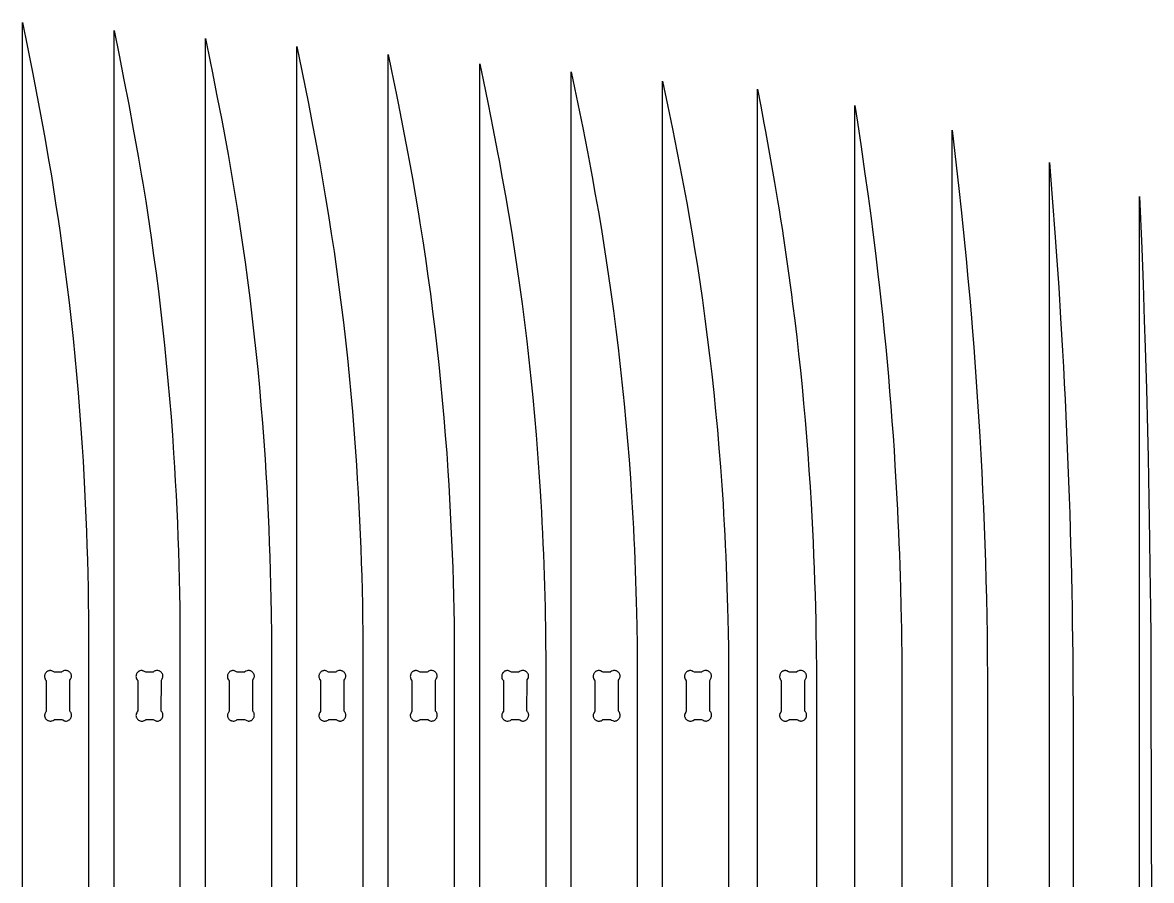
# Model space of a CAD drawing. Extents: x -3293 to 818, y -1259 to 2068.
# Drawn here: x -1090 to -515, y 1598 to 2034 of the extents above; entities that cross this region are included whole.
import ezdxf

# ---------------------------------------------------------------- set-up
doc = ezdxf.new("R2010")
doc.units = 0
doc.layers.add('SECTIONCUTEDGES', color=18, linetype='CONTINUOUS')

msp = doc.modelspace()

# ---------------------------------------------------------------- linework, layer by layer
at = {"layer": 'SECTIONCUTEDGES'}
for points in [[(-1089.55, 1162.01), (-1089.55, 2034.32), (-1086.99, 2021.76), (-1084.5, 2009.19), (-1082.08, 1996.61), (-1079.73, 1984.01), (-1078.06, 1974.81), (-1076.46, 1965.59), (-1074.92, 1956.36), (-1074.17, 1951.75), (-1072.72, 1942.5), (-1071.33, 1933.25), (-1070.66, 1928.62), (-1069.38, 1919.49), (-1068.16, 1910.34), (-1067, 1901.19), (-1065.89, 1892.03), (-1064.85, 1882.86), (-1063.87, 1873.69), (-1062.95, 1864.51), (-1062.09, 1855.32), (-1061.28, 1846.13), (-1060.54, 1836.94), (-1059.86, 1827.74), (-1059.24, 1818.53), (-1058.8, 1811.37), (-1058.38, 1804.21), (-1058, 1797.04), (-1057.66, 1789.88), (-1057.34, 1782.71), (-1057.06, 1775.54), (-1056.81, 1768.37), (-1056.59, 1761.2), (-1056.41, 1754.03), (-1056.25, 1746.86), (-1056.13, 1739.69), (-1056.04, 1732.52), (-1055.99, 1726.43), (-1055.99, 1468.16)], [(-1043.05, 1162.01), (-1043.05, 2030.25), (-1040.49, 2017.76), (-1038, 2005.24), (-1035.58, 1992.72), (-1033.23, 1980.18), (-1032.39, 1975.6), (-1030.76, 1966.43), (-1029.18, 1957.25), (-1028.42, 1952.66), (-1026.94, 1943.47), (-1026.22, 1938.87), (-1024.83, 1929.66), (-1024.16, 1925.05), (-1022.88, 1915.96), (-1021.66, 1906.86), (-1020.5, 1897.75), (-1019.39, 1888.63), (-1018.35, 1879.5), (-1017.37, 1870.37), (-1016.45, 1861.23), (-1015.59, 1852.09), (-1014.79, 1842.94), (-1014.04, 1833.79), (-1013.36, 1824.63), (-1012.74, 1815.47), (-1012.3, 1808.34), (-1011.88, 1801.21), (-1011.5, 1794.08), (-1011.16, 1786.95), (-1010.84, 1779.82), (-1010.56, 1772.68), (-1010.31, 1765.55), (-1010.09, 1758.41), (-1009.91, 1751.27), (-1009.75, 1744.13), (-1009.63, 1737), (-1009.53, 1728.76), (-1009.5, 1725.11), (-1009.49, 1466.73)], [(-996.55, 1162.01), (-996.55, 2026.19), (-993.99, 2013.75), (-993.15, 2009.6), (-990.69, 1997.14), (-988.29, 1984.67), (-986.73, 1976.35), (-985.06, 1967.23), (-983.46, 1958.1), (-981.92, 1948.96), (-980.44, 1939.81), (-979.02, 1930.65), (-977.66, 1921.48), (-976.38, 1912.43), (-975.16, 1903.37), (-974, 1894.3), (-972.9, 1885.23), (-971.85, 1876.14), (-970.87, 1867.05), (-969.95, 1857.96), (-969.09, 1848.86), (-968.29, 1839.75), (-967.54, 1830.64), (-966.86, 1821.53), (-966.24, 1812.41), (-965.8, 1805.31), (-965.38, 1798.22), (-965, 1791.12), (-964.66, 1784.02), (-964.34, 1776.92), (-964.06, 1769.82), (-963.81, 1762.72), (-963.59, 1755.62), (-963.41, 1748.51), (-963.25, 1741.41), (-963.13, 1734.3), (-963, 1722.47), (-962.99, 1465.31)], [(-950.05, 1162.01), (-950.05, 2022.12), (-947.49, 2009.74), (-945.82, 2001.48), (-944.19, 1993.21), (-942.58, 1984.93), (-940.23, 1972.51), (-938.56, 1963.44), (-936.96, 1954.35), (-935.42, 1945.25), (-933.94, 1936.15), (-932.52, 1927.03), (-931.16, 1917.9), (-929.88, 1908.9), (-928.66, 1899.88), (-927.5, 1890.85), (-926.4, 1881.82), (-925.35, 1872.78), (-924.37, 1863.74), (-923.45, 1854.69), (-922.59, 1845.63), (-921.79, 1836.56), (-921.04, 1827.49), (-920.36, 1818.42), (-919.74, 1809.34), (-919.3, 1802.28), (-918.88, 1795.22), (-918.5, 1788.16), (-918.16, 1781.1), (-917.84, 1774.03), (-917.56, 1766.96), (-917.31, 1759.89), (-917.09, 1752.82), (-916.91, 1745.75), (-916.75, 1738.68), (-916.63, 1731.61), (-916.54, 1724.54), (-916.49, 1718.54), (-916.49, 1463.88)], [(-903.55, 1162.01), (-903.55, 2018.05), (-901.84, 2009.84), (-899.32, 1997.51), (-898.5, 1993.39), (-896.08, 1981.04), (-893.73, 1968.68), (-892.89, 1964.16), (-891.26, 1955.13), (-889.68, 1946.08), (-888.17, 1937.02), (-887.44, 1932.49), (-886.02, 1923.41), (-884.66, 1914.33), (-883.38, 1905.37), (-882.16, 1896.39), (-881, 1887.41), (-879.9, 1878.42), (-878.85, 1869.42), (-877.87, 1860.42), (-876.95, 1851.41), (-876.09, 1842.39), (-875.29, 1833.37), (-874.54, 1824.35), (-873.86, 1815.32), (-873.24, 1806.28), (-872.8, 1799.25), (-872.38, 1792.23), (-872.01, 1785.2), (-871.66, 1778.17), (-871.34, 1771.13), (-871.06, 1764.1), (-870.81, 1757.07), (-870.59, 1750.03), (-870.41, 1742.99), (-870.25, 1735.95), (-870.13, 1728.92), (-870.03, 1720.8), (-869.99, 1715.35), (-869.99, 1462.45)], [(-857.05, 1162.01), (-857.05, 2013.34), (-855.34, 2005.17), (-852.82, 1992.91), (-850.38, 1980.63), (-848, 1968.34), (-847.23, 1964.24), (-845.56, 1955.26), (-843.96, 1946.26), (-842.42, 1937.26), (-840.94, 1928.25), (-839.52, 1919.22), (-838.16, 1910.19), (-836.8, 1900.73), (-835.51, 1891.26), (-834.29, 1881.78), (-833.13, 1872.29), (-832.05, 1862.8), (-831.02, 1853.29), (-830.07, 1843.78), (-829.18, 1834.27), (-828.36, 1824.74), (-827.61, 1815.21), (-826.93, 1805.68), (-826.31, 1796.14), (-825.99, 1790.78), (-825.69, 1785.42), (-825.41, 1780.06), (-825.15, 1774.7), (-824.91, 1769.34), (-824.68, 1763.97), (-824.48, 1758.61), (-824.29, 1753.24), (-824.12, 1747.88), (-823.97, 1742.51), (-823.84, 1737.14), (-823.58, 1722.57), (-823.52, 1716.51), (-823.5, 1713.71), (-823.49, 1460.8)], [(-810.55, 1162.01), (-810.55, 2009.28), (-807.99, 1997.08), (-805.5, 1984.87), (-804.69, 1980.79), (-802.29, 1968.56), (-800.73, 1960.4), (-799.89, 1955.94), (-798.26, 1946.99), (-796.68, 1938.04), (-795.17, 1929.07), (-794.44, 1924.59), (-793.02, 1915.61), (-791.66, 1906.62), (-790.3, 1897.2), (-789.01, 1887.78), (-787.79, 1878.34), (-786.64, 1868.9), (-785.55, 1859.45), (-784.52, 1849.99), (-783.57, 1840.53), (-782.68, 1831.05), (-781.86, 1821.58), (-781.11, 1812.09), (-780.43, 1802.6), (-779.81, 1793.11), (-779.49, 1787.78), (-779.19, 1782.44), (-778.91, 1777.11), (-778.65, 1771.77), (-778.41, 1766.43), (-778.18, 1761.1), (-777.98, 1755.76), (-777.79, 1750.42), (-777.62, 1745.08), (-777.47, 1739.74), (-777.34, 1734.4), (-777.2, 1727.22), (-777.06, 1718.06), (-777.02, 1713.87), (-776.99, 1709.68), (-776.99, 1459.37)], [(-764.05, 1162.01), (-764.05, 2004.57), (-761.49, 1992.44), (-759, 1980.29), (-756.58, 1968.13), (-754.23, 1955.96), (-753.39, 1951.52), (-751.76, 1942.63), (-750.18, 1933.72), (-748.67, 1924.81), (-747.94, 1920.35), (-746.52, 1911.42), (-745.16, 1902.48), (-743.81, 1893.12), (-742.51, 1883.74), (-741.29, 1874.36), (-740.14, 1864.97), (-739.05, 1855.57), (-738.03, 1846.17), (-737.07, 1836.75), (-736.18, 1827.34), (-735.36, 1817.91), (-734.61, 1808.48), (-733.93, 1799.04), (-733.31, 1789.6), (-732.99, 1784.3), (-732.69, 1778.99), (-732.41, 1773.69), (-732.15, 1768.38), (-731.91, 1763.07), (-731.68, 1757.77), (-731.48, 1752.46), (-731.29, 1747.15), (-731.12, 1741.84), (-730.97, 1736.53), (-730.84, 1731.22), (-730.7, 1724.08), (-730.58, 1716.79), (-730.5, 1708.02), (-730.49, 1457.72)], [(-715.71, 1162.01), (-715.71, 2000.5), (-714.08, 1991.88), (-712.48, 1983.25), (-711.69, 1978.93), (-710.13, 1970.29), (-708.61, 1961.64), (-707.12, 1952.99), (-705.6, 1943.9), (-704.82, 1939.13), (-704.05, 1934.35), (-703.31, 1929.57), (-702.57, 1924.79), (-701.86, 1920.01), (-701.16, 1915.23), (-700.48, 1910.44), (-699.81, 1905.65), (-699.16, 1900.86), (-698.52, 1896.07), (-697.9, 1891.27), (-696.85, 1882.84), (-695.85, 1874.4), (-694.89, 1865.96), (-693.99, 1857.51), (-693.14, 1849.05), (-692.33, 1840.59), (-691.57, 1832.13), (-690.86, 1823.66), (-690.21, 1815.19), (-689.6, 1806.71), (-689.04, 1798.23), (-688.52, 1789.75), (-688.16, 1783.14), (-687.82, 1776.54), (-687.51, 1769.93), (-687.22, 1763.32), (-686.96, 1756.7), (-686.73, 1750.09), (-686.52, 1743.48), (-686.34, 1736.86), (-686.18, 1730.25), (-686.06, 1723.63), (-685.95, 1717.01), (-685.83, 1704), (-685.84, 1455)], [(-666.22, 1162.01), (-666.22, 1992.08), (-664.95, 1983.72), (-663.08, 1971.18), (-661.28, 1958.62), (-659.53, 1946.06), (-658.02, 1934.8), (-657.11, 1927.73), (-655.78, 1917.11), (-654.52, 1906.48), (-653.71, 1899.39), (-652.88, 1891.89), (-652.08, 1884.38), (-651.32, 1876.87), (-650.58, 1869.36), (-649.88, 1861.84), (-649.21, 1854.32), (-648.57, 1846.8), (-647.97, 1839.28), (-647.39, 1831.75), (-646.85, 1824.22), (-646.34, 1816.69), (-645.86, 1809.15), (-645.52, 1803.51), (-645.2, 1797.86), (-644.9, 1792.21), (-644.61, 1786.56), (-644.34, 1780.91), (-644.09, 1775.26), (-643.85, 1769.61), (-643.64, 1763.96), (-643.44, 1758.3), (-643.25, 1752.65), (-643.09, 1747), (-642.85, 1737.5), (-642.61, 1725.95), (-642.55, 1722.1), (-642.41, 1711.69), (-642.33, 1701.84), (-642.32, 1698.56), (-642.32, 1453.33)], [(-616.74, 1170.19), (-616.74, 1979.54), (-616.04, 1973.63), (-614.69, 1961.8), (-613.37, 1949.97), (-612.2, 1939.08), (-611.17, 1929.12), (-610.18, 1919.17), (-609.7, 1914.19), (-608.76, 1904.22), (-607.87, 1894.25), (-607.02, 1884.28), (-606.6, 1879.26), (-605.8, 1869.21), (-605.42, 1864.18), (-604.68, 1854.13), (-603.98, 1844.07), (-603.65, 1839.04), (-603.02, 1828.98), (-602.72, 1823.94), (-602.2, 1814.8), (-601.72, 1805.66), (-601.28, 1796.51), (-600.87, 1787.36), (-600.5, 1778.21), (-600.16, 1769.06), (-599.87, 1759.91), (-599.61, 1750.75), (-599.38, 1741.6), (-599.2, 1732.44), (-599.05, 1723.29), (-598.92, 1712.32), (-598.84, 1701.59), (-598.81, 1693.35), (-598.81, 1454.24)], [(-567.25, 1177.95), (-567.25, 1963.19), (-565.83, 1945.18), (-564.34, 1925.24), (-563.82, 1917.94), (-562.59, 1899.7), (-561.62, 1884.11), (-561.13, 1875.81), (-560.65, 1867.51), (-560.2, 1859.21), (-559.77, 1850.91), (-559.36, 1842.61), (-558.96, 1834.31), (-558.59, 1826.01), (-558.23, 1817.7), (-557.9, 1809.4), (-557.58, 1801.09), (-557.28, 1792.79), (-557.01, 1784.8), (-556.77, 1776.8), (-556.54, 1768.81), (-556.33, 1760.82), (-556.14, 1752.83), (-555.96, 1744.83), (-555.81, 1736.84), (-555.68, 1728.84), (-555.57, 1720.85), (-555.47, 1712.85), (-555.4, 1704.86), (-555.34, 1696.86), (-555.29, 1686.99), (-555.27, 1677.12), (-555.17, 1585.13)], [(-521.43, 1192.46), (-521.43, 1945.96), (-520.37, 1919.54), (-519.68, 1901.3), (-519.05, 1883.05), (-518.61, 1869.07), (-518, 1848.09), (-517.46, 1827.12), (-517.14, 1813.13), (-516.72, 1792.15), (-516.36, 1771.17), (-516.17, 1757.18), (-515.93, 1736.2), (-515.81, 1722.21), (-515.73, 1709.95), (-515.65, 1694.15), (-515.43, 1577.1)]]:
    msp.add_lwpolyline(points, dxfattribs=at)
for points in [[(-1078.35, 1682.28), (-1078.37, 1682.01), (-1078.35, 1681.73), (-1078.3, 1681.46), (-1078.22, 1681.18), (-1078.11, 1680.92), (-1077.98, 1680.67), (-1077.83, 1680.43), (-1077.65, 1680.21), (-1077.45, 1680), (-1077.24, 1679.81), (-1077.01, 1679.65), (-1076.76, 1679.51), (-1076.5, 1679.39), (-1076.23, 1679.29), (-1075.96, 1679.22), (-1075.52, 1679.17), (-1075.23, 1679.17), (-1074.79, 1679.22), (-1074.64, 1679.25), (-1074.02, 1679.48), (-1073.52, 1679.81), (-1073.31, 1680.02), (-1073.26, 1680.04), (-1069.7, 1680.03), (-1069.6, 1679.99), (-1069.15, 1679.77), (-1068.31, 1679.34), (-1068.05, 1679.25), (-1067.79, 1679.2), (-1067.66, 1679.18), (-1067.39, 1679.18), (-1067.13, 1679.2), (-1066.69, 1679.32), (-1066.4, 1679.43), (-1066.12, 1679.58), (-1065.86, 1679.75), (-1065.74, 1679.85), (-1065.51, 1680.06), (-1065.29, 1680.32), (-1065.08, 1680.61), (-1065, 1680.76), (-1064.85, 1681.09), (-1064.74, 1681.43), (-1064.67, 1681.78), (-1064.65, 1681.96), (-1064.64, 1682.31), (-1064.68, 1682.66), (-1064.76, 1683), (-1064.87, 1683.33), (-1064.95, 1683.49), (-1065.12, 1683.79), (-1065.34, 1684.08), (-1065.52, 1684.27), (-1065.52, 1699.76), (-1065.47, 1699.94), (-1065.17, 1700.55), (-1064.87, 1701.1), (-1064.82, 1701.23), (-1064.73, 1701.49), (-1064.67, 1701.76), (-1064.65, 1702.04), (-1064.66, 1702.18), (-1064.69, 1702.45), (-1064.8, 1702.86), (-1064.91, 1703.12), (-1065.04, 1703.38), (-1065.19, 1703.62), (-1065.37, 1703.84), (-1065.57, 1704.04), (-1065.78, 1704.23), (-1066.01, 1704.4), (-1066.26, 1704.54), (-1066.52, 1704.66), (-1066.79, 1704.75), (-1067.21, 1704.85), (-1067.65, 1704.88), (-1067.8, 1704.88), (-1068.23, 1704.82), (-1068.66, 1704.71), (-1068.87, 1704.63), (-1069.39, 1704.33), (-1069.6, 1704.15), (-1069.67, 1704.05), (-1069.74, 1704.01), (-1073.36, 1704.03), (-1074.05, 1704.36), (-1074.6, 1704.65), (-1074.72, 1704.71), (-1074.99, 1704.8), (-1075.26, 1704.85), (-1075.53, 1704.87), (-1075.81, 1704.86), (-1076.08, 1704.81), (-1076.35, 1704.73), (-1076.62, 1704.62), (-1076.87, 1704.49), (-1077.11, 1704.33), (-1077.33, 1704.16), (-1077.54, 1703.96), (-1077.72, 1703.75), (-1077.89, 1703.51), (-1078.03, 1703.27), (-1078.15, 1703.01), (-1078.25, 1702.74), (-1078.34, 1702.32), (-1078.37, 1702.03), (-1078.36, 1701.58), (-1078.29, 1701.15), (-1078.12, 1700.66), (-1077.99, 1700.39), (-1077.73, 1700.02), (-1077.65, 1699.93), (-1077.52, 1699.83), (-1077.5, 1699.76), (-1077.55, 1684.1), (-1077.68, 1683.84), (-1078.21, 1682.81), (-1078.29, 1682.55)], [(-1018.16, 1682.47), (-1018.25, 1682.94), (-1018.4, 1683.4), (-1018.54, 1683.66), (-1019.02, 1684.27), (-1018.97, 1699.94), (-1018.62, 1700.64), (-1018.37, 1701.1), (-1018.32, 1701.23), (-1018.23, 1701.49), (-1018.2, 1701.63), (-1018.16, 1701.9), (-1018.16, 1702.18), (-1018.19, 1702.45), (-1018.3, 1702.86), (-1018.41, 1703.12), (-1018.54, 1703.38), (-1018.69, 1703.62), (-1018.87, 1703.84), (-1019.07, 1704.04), (-1019.28, 1704.23), (-1019.51, 1704.4), (-1019.76, 1704.54), (-1020.02, 1704.66), (-1020.29, 1704.75), (-1020.71, 1704.85), (-1021.15, 1704.88), (-1021.44, 1704.87), (-1021.88, 1704.79), (-1022.16, 1704.71), (-1022.57, 1704.53), (-1023, 1704.24), (-1023.2, 1704.03), (-1023.24, 1704.01), (-1026.8, 1704.01), (-1026.91, 1704.05), (-1027.55, 1704.36), (-1027.97, 1704.59), (-1028.22, 1704.71), (-1028.49, 1704.8), (-1028.76, 1704.85), (-1028.9, 1704.87), (-1029.17, 1704.87), (-1029.45, 1704.84), (-1029.85, 1704.73), (-1030.12, 1704.62), (-1030.37, 1704.49), (-1030.61, 1704.33), (-1030.83, 1704.16), (-1031.04, 1703.96), (-1031.22, 1703.75), (-1031.39, 1703.51), (-1031.53, 1703.27), (-1031.65, 1703.01), (-1031.75, 1702.74), (-1031.84, 1702.32), (-1031.87, 1701.88), (-1031.84, 1701.44), (-1031.75, 1701.01), (-1031.62, 1700.66), (-1031.32, 1700.14), (-1031.15, 1699.93), (-1031, 1699.79), (-1031, 1684.25), (-1031.04, 1684.15), (-1031.4, 1683.41), (-1031.71, 1682.81), (-1031.79, 1682.55), (-1031.85, 1682.28), (-1031.87, 1682.01), (-1031.85, 1681.73), (-1031.83, 1681.59), (-1031.72, 1681.18), (-1031.61, 1680.92), (-1031.48, 1680.67), (-1031.33, 1680.43), (-1031.15, 1680.21), (-1030.95, 1680), (-1030.74, 1679.81), (-1030.51, 1679.65), (-1030.26, 1679.51), (-1030, 1679.39), (-1029.73, 1679.29), (-1029.31, 1679.2), (-1029.17, 1679.18), (-1028.73, 1679.17), (-1028.43, 1679.2), (-1028, 1679.29), (-1027.65, 1679.41), (-1027.52, 1679.48), (-1027.2, 1679.67), (-1026.93, 1679.89), (-1026.81, 1680.02), (-1026.77, 1680.04), (-1023.26, 1680.04), (-1023.09, 1679.98), (-1021.8, 1679.33), (-1021.67, 1679.29), (-1021.4, 1679.21), (-1021.13, 1679.18), (-1020.85, 1679.17), (-1020.57, 1679.21), (-1020.17, 1679.32), (-1019.9, 1679.43), (-1019.65, 1679.56), (-1019.41, 1679.71), (-1019.19, 1679.89), (-1018.98, 1680.08), (-1018.8, 1680.3), (-1018.63, 1680.53), (-1018.49, 1680.78), (-1018.37, 1681.04), (-1018.28, 1681.3), (-1018.15, 1682.1)], [(-984.98, 1680.67), (-984.83, 1680.43), (-984.65, 1680.21), (-984.45, 1680), (-984.24, 1679.81), (-984.01, 1679.65), (-983.76, 1679.51), (-983.5, 1679.39), (-983.24, 1679.29), (-982.96, 1679.22), (-982.52, 1679.17), (-982.08, 1679.18), (-981.64, 1679.25), (-981.15, 1679.41), (-980.7, 1679.67), (-980.38, 1679.94), (-980.33, 1680.01), (-980.28, 1680.04), (-976.64, 1680.01), (-976.23, 1679.82), (-975.48, 1679.42), (-975.06, 1679.26), (-974.77, 1679.2), (-974.28, 1679.2), (-974.03, 1679.23), (-973.79, 1679.29), (-973.45, 1679.41), (-973.2, 1679.54), (-972.97, 1679.68), (-972.75, 1679.85), (-972.54, 1680.03), (-972.36, 1680.24), (-972.19, 1680.46), (-972.04, 1680.69), (-971.92, 1680.94), (-971.82, 1681.19), (-971.75, 1681.46), (-971.69, 1681.73), (-971.67, 1682.14), (-971.69, 1682.55), (-971.77, 1682.96), (-971.83, 1683.16), (-971.99, 1683.54), (-972.09, 1683.72), (-972.34, 1684.08), (-972.49, 1684.2), (-972.52, 1684.28), (-972.47, 1699.94), (-971.87, 1701.1), (-971.77, 1701.36), (-971.73, 1701.49), (-971.67, 1701.76), (-971.65, 1702.04), (-971.66, 1702.18), (-971.69, 1702.45), (-971.8, 1702.86), (-971.91, 1703.12), (-972.04, 1703.38), (-972.19, 1703.62), (-972.37, 1703.84), (-972.57, 1704.04), (-972.78, 1704.23), (-973.01, 1704.4), (-973.26, 1704.54), (-973.52, 1704.66), (-973.79, 1704.75), (-974.21, 1704.85), (-974.65, 1704.88), (-974.94, 1704.87), (-975.38, 1704.79), (-976, 1704.57), (-976.45, 1704.28), (-976.59, 1704.16), (-976.69, 1704.04), (-976.76, 1704), (-980.26, 1704), (-980.44, 1704.06), (-981.72, 1704.71), (-981.99, 1704.8), (-982.26, 1704.85), (-982.53, 1704.87), (-982.81, 1704.86), (-983.08, 1704.81), (-983.36, 1704.73), (-983.62, 1704.62), (-983.87, 1704.49), (-984.11, 1704.33), (-984.33, 1704.16), (-984.54, 1703.96), (-984.72, 1703.75), (-984.89, 1703.51), (-985.03, 1703.27), (-985.15, 1703.01), (-985.25, 1702.74), (-985.31, 1702.46), (-985.37, 1702.03), (-985.36, 1701.58), (-985.34, 1701.44), (-985.25, 1701.01), (-985.09, 1700.59), (-984.78, 1700.08), (-984.51, 1699.81), (-984.5, 1699.79), (-984.5, 1684.27), (-984.81, 1683.58), (-985.21, 1682.81), (-985.25, 1682.69), (-985.33, 1682.42), (-985.36, 1682.14), (-985.36, 1681.87), (-985.33, 1681.59), (-985.22, 1681.18), (-985.11, 1680.92)], [(-938.48, 1680.67), (-938.33, 1680.43), (-938.15, 1680.21), (-937.96, 1680), (-937.74, 1679.81), (-937.51, 1679.65), (-937.26, 1679.51), (-937, 1679.39), (-936.74, 1679.29), (-936.31, 1679.2), (-935.87, 1679.17), (-935.73, 1679.17), (-935.29, 1679.22), (-934.86, 1679.33), (-934.65, 1679.41), (-934.14, 1679.71), (-933.94, 1679.87), (-933.84, 1680), (-933.76, 1680.04), (-930.14, 1680.01), (-929.82, 1679.86), (-928.8, 1679.33), (-928.54, 1679.25), (-928.4, 1679.21), (-928.13, 1679.18), (-927.85, 1679.17), (-927.71, 1679.19), (-927.44, 1679.24), (-927.17, 1679.32), (-926.9, 1679.43), (-926.65, 1679.56), (-926.41, 1679.71), (-926.19, 1679.89), (-925.98, 1680.08), (-925.8, 1680.3), (-925.63, 1680.53), (-925.49, 1680.78), (-925.37, 1681.04), (-925.28, 1681.3), (-925.18, 1681.73), (-925.15, 1682.19), (-925.19, 1682.65), (-925.26, 1682.95), (-925.47, 1683.5), (-925.61, 1683.76), (-925.78, 1683.98), (-926.02, 1684.26), (-926.02, 1699.81), (-925.98, 1699.91), (-925.67, 1700.55), (-925.37, 1701.1), (-925.27, 1701.36), (-925.2, 1701.63), (-925.16, 1701.9), (-925.16, 1702.18), (-925.17, 1702.32), (-925.22, 1702.59), (-925.3, 1702.86), (-925.41, 1703.12), (-925.54, 1703.38), (-925.69, 1703.62), (-925.87, 1703.84), (-926.07, 1704.04), (-926.28, 1704.23), (-926.51, 1704.4), (-926.76, 1704.54), (-927.02, 1704.66), (-927.29, 1704.75), (-927.71, 1704.85), (-928.15, 1704.88), (-928.44, 1704.87), (-928.74, 1704.82), (-929.16, 1704.71), (-929.64, 1704.49), (-929.95, 1704.28), (-930.09, 1704.16), (-930.19, 1704.04), (-930.24, 1704.01), (-933.79, 1704.01), (-933.89, 1704.04), (-935.1, 1704.65), (-935.35, 1704.76), (-935.62, 1704.83), (-935.76, 1704.85), (-936.03, 1704.87), (-936.31, 1704.86), (-936.58, 1704.81), (-936.86, 1704.73), (-937.12, 1704.62), (-937.37, 1704.49), (-937.61, 1704.33), (-937.83, 1704.16), (-938.04, 1703.96), (-938.23, 1703.75), (-938.39, 1703.51), (-938.53, 1703.27), (-938.65, 1703.01), (-938.75, 1702.74), (-938.84, 1702.32), (-938.87, 1702.03), (-938.86, 1701.58), (-938.79, 1701.15), (-938.56, 1700.52), (-938.45, 1700.33), (-938.03, 1699.84), (-938, 1699.77), (-938.02, 1684.21), (-938.05, 1684.1), (-938.31, 1683.58), (-938.65, 1682.94), (-938.71, 1682.81), (-938.79, 1682.55), (-938.85, 1682.28), (-938.87, 1682.01), (-938.87, 1681.87), (-938.83, 1681.59), (-938.72, 1681.18), (-938.61, 1680.92)], [(-882.55, 1679.45), (-882.19, 1679.29), (-881.81, 1679.2), (-881.41, 1679.18), (-881.02, 1679.22), (-880.63, 1679.34), (-880.26, 1679.5), (-879.92, 1679.71), (-879.6, 1679.97), (-879.32, 1680.27), (-879.09, 1680.6), (-878.94, 1680.88), (-878.82, 1681.17), (-878.73, 1681.47), (-878.67, 1681.78), (-878.66, 1681.93), (-878.65, 1682.24), (-878.67, 1682.55), (-878.72, 1682.85), (-878.8, 1683.15), (-878.92, 1683.43), (-879.06, 1683.7), (-879.24, 1683.95), (-879.38, 1684.12), (-879.48, 1684.19), (-879.53, 1684.28), (-879.47, 1699.94), (-879.12, 1700.64), (-878.87, 1701.1), (-878.82, 1701.23), (-878.73, 1701.49), (-878.67, 1701.76), (-878.65, 1702.04), (-878.67, 1702.32), (-878.72, 1702.59), (-878.8, 1702.86), (-878.91, 1703.12), (-879.04, 1703.38), (-879.2, 1703.62), (-879.37, 1703.84), (-879.57, 1704.04), (-879.78, 1704.23), (-880.01, 1704.4), (-880.26, 1704.54), (-880.52, 1704.66), (-880.79, 1704.75), (-881.21, 1704.85), (-881.36, 1704.86), (-881.8, 1704.88), (-882.24, 1704.82), (-882.52, 1704.75), (-883.07, 1704.53), (-883.45, 1704.28), (-883.74, 1704.01), (-887.38, 1704.04), (-888.72, 1704.71), (-888.85, 1704.76), (-889.12, 1704.83), (-889.4, 1704.87), (-889.67, 1704.87), (-889.81, 1704.86), (-890.08, 1704.81), (-890.36, 1704.73), (-890.62, 1704.62), (-890.87, 1704.49), (-891.11, 1704.33), (-891.33, 1704.16), (-891.54, 1703.96), (-891.73, 1703.75), (-891.89, 1703.51), (-892.03, 1703.27), (-892.15, 1703.01), (-892.25, 1702.74), (-892.34, 1702.32), (-892.37, 1701.88), (-892.34, 1701.44), (-892.25, 1701.01), (-892.09, 1700.59), (-892.03, 1700.46), (-891.73, 1700.02), (-891.5, 1699.79), (-891.5, 1684.25), (-891.9, 1683.41), (-892.15, 1682.94), (-892.25, 1682.69), (-892.29, 1682.55), (-892.35, 1682.28), (-892.37, 1682.01), (-892.37, 1681.87), (-892.33, 1681.59), (-892.22, 1681.18), (-892.11, 1680.92), (-891.98, 1680.67), (-891.83, 1680.43), (-891.65, 1680.21), (-891.46, 1680), (-891.24, 1679.81), (-891.01, 1679.65), (-890.76, 1679.51), (-890.5, 1679.39), (-890.24, 1679.29), (-889.96, 1679.22), (-889.52, 1679.17), (-889.08, 1679.18), (-888.64, 1679.25), (-888.5, 1679.29), (-888.15, 1679.41), (-887.82, 1679.59), (-887.45, 1679.86), (-887.34, 1680), (-887.26, 1680.04), (-883.72, 1680.03), (-883.41, 1679.9)], [(-845.33, 1680.43), (-845.15, 1680.21), (-844.96, 1680), (-844.74, 1679.81), (-844.51, 1679.65), (-844.26, 1679.51), (-844, 1679.39), (-843.74, 1679.29), (-843.31, 1679.2), (-842.87, 1679.17), (-842.73, 1679.17), (-842.29, 1679.22), (-842, 1679.29), (-841.45, 1679.51), (-840.91, 1679.92), (-840.85, 1679.99), (-840.77, 1680.04), (-837.22, 1680.03), (-837.12, 1680), (-836.65, 1679.77), (-835.81, 1679.34), (-835.56, 1679.25), (-835.29, 1679.2), (-835.03, 1679.17), (-834.76, 1679.19), (-834.5, 1679.23), (-834.2, 1679.32), (-833.9, 1679.43), (-833.63, 1679.58), (-833.36, 1679.75), (-833.12, 1679.95), (-832.9, 1680.18), (-832.68, 1680.46), (-832.5, 1680.76), (-832.35, 1681.09), (-832.24, 1681.43), (-832.17, 1681.78), (-832.14, 1682.14), (-832.14, 1682.31), (-832.18, 1682.66), (-832.26, 1683), (-832.37, 1683.33), (-832.53, 1683.64), (-832.72, 1683.93), (-832.92, 1684.15), (-833, 1684.21), (-833.03, 1684.28), (-833, 1699.87), (-832.89, 1700.12), (-832.32, 1701.23), (-832.27, 1701.36), (-832.2, 1701.63), (-832.16, 1701.9), (-832.16, 1702.04), (-832.17, 1702.32), (-832.19, 1702.45), (-832.3, 1702.86), (-832.41, 1703.12), (-832.54, 1703.38), (-832.7, 1703.62), (-832.87, 1703.84), (-833.07, 1704.04), (-833.28, 1704.23), (-833.52, 1704.4), (-833.76, 1704.54), (-834.02, 1704.66), (-834.29, 1704.75), (-834.56, 1704.82), (-835, 1704.87), (-835.44, 1704.87), (-835.59, 1704.85), (-836.02, 1704.75), (-836.44, 1704.6), (-836.95, 1704.28), (-837.11, 1704.14), (-837.17, 1704.06), (-837.24, 1704.01), (-840.82, 1704.02), (-841.63, 1704.4), (-842.23, 1704.71), (-842.49, 1704.8), (-842.76, 1704.85), (-843.03, 1704.87), (-843.31, 1704.86), (-843.58, 1704.81), (-843.86, 1704.73), (-844.12, 1704.62), (-844.37, 1704.49), (-844.61, 1704.33), (-844.83, 1704.16), (-845.04, 1703.96), (-845.23, 1703.75), (-845.39, 1703.51), (-845.53, 1703.27), (-845.65, 1703.01), (-845.75, 1702.74), (-845.84, 1702.32), (-845.87, 1702.03), (-845.86, 1701.58), (-845.82, 1701.29), (-845.75, 1701.01), (-845.56, 1700.52), (-845.28, 1700.08), (-845.15, 1699.93), (-845.02, 1699.82), (-845, 1699.76), (-845.01, 1684.22), (-845.22, 1683.75), (-845.65, 1682.94), (-845.75, 1682.69), (-845.83, 1682.42), (-845.86, 1682.14), (-845.87, 1682.01), (-845.85, 1681.73), (-845.8, 1681.46), (-845.72, 1681.18), (-845.61, 1680.92), (-845.48, 1680.67)], [(-799.12, 1680.92), (-798.98, 1680.67), (-798.83, 1680.43), (-798.65, 1680.21), (-798.46, 1680), (-798.24, 1679.81), (-798.01, 1679.65), (-797.76, 1679.51), (-797.5, 1679.39), (-797.24, 1679.29), (-796.81, 1679.2), (-796.37, 1679.17), (-796.08, 1679.18), (-795.79, 1679.22), (-795.36, 1679.33), (-794.82, 1679.59), (-794.58, 1679.76), (-794.41, 1679.92), (-794.33, 1680.01), (-794.26, 1680.04), (-790.59, 1679.98), (-789.98, 1679.69), (-789.43, 1679.39), (-789.07, 1679.25), (-788.68, 1679.18), (-788.29, 1679.18), (-788.03, 1679.22), (-787.77, 1679.29), (-787.52, 1679.38), (-787.27, 1679.5), (-787.04, 1679.63), (-786.82, 1679.79), (-786.61, 1679.96), (-786.42, 1680.15), (-786.25, 1680.36), (-786.1, 1680.59), (-785.97, 1680.82), (-785.86, 1681.07), (-785.77, 1681.32), (-785.7, 1681.64), (-785.66, 1681.96), (-785.65, 1682.12), (-785.66, 1682.44), (-785.71, 1682.76), (-785.78, 1683.08), (-786.01, 1683.61), (-786.19, 1683.89), (-786.52, 1684.27), (-786.52, 1699.79), (-786.47, 1699.94), (-786.17, 1700.55), (-785.87, 1701.1), (-785.77, 1701.36), (-785.7, 1701.63), (-785.66, 1701.9), (-785.66, 1702.18), (-785.69, 1702.45), (-785.8, 1702.86), (-785.91, 1703.12), (-786.04, 1703.38), (-786.2, 1703.62), (-786.37, 1703.84), (-786.57, 1704.04), (-786.78, 1704.23), (-787.02, 1704.4), (-787.26, 1704.54), (-787.52, 1704.66), (-787.79, 1704.75), (-788.21, 1704.85), (-788.36, 1704.86), (-788.8, 1704.88), (-788.94, 1704.87), (-789.38, 1704.79), (-790.01, 1704.57), (-790.51, 1704.24), (-790.73, 1704.01), (-794.27, 1704.01), (-794.7, 1704.18), (-795.6, 1704.65), (-795.86, 1704.76), (-796.12, 1704.83), (-796.4, 1704.87), (-796.54, 1704.87), (-796.81, 1704.86), (-797.08, 1704.81), (-797.36, 1704.73), (-797.62, 1704.62), (-797.87, 1704.49), (-798.11, 1704.33), (-798.33, 1704.16), (-798.54, 1703.96), (-798.73, 1703.75), (-798.89, 1703.51), (-799.03, 1703.27), (-799.15, 1703.01), (-799.25, 1702.74), (-799.34, 1702.32), (-799.37, 1701.88), (-799.34, 1701.44), (-799.25, 1701.01), (-799.03, 1700.46), (-798.73, 1700.02), (-798.51, 1699.81), (-798.5, 1699.76), (-798.5, 1684.27), (-798.55, 1684.12), (-799.21, 1682.81), (-799.3, 1682.55), (-799.35, 1682.28), (-799.36, 1682.14), (-799.37, 1681.87), (-799.33, 1681.59), (-799.22, 1681.18)], [(-752.71, 1682.81), (-752.8, 1682.55), (-752.83, 1682.42), (-752.86, 1682.14), (-752.87, 1681.87), (-752.83, 1681.59), (-752.72, 1681.18), (-752.62, 1680.92), (-752.48, 1680.67), (-752.33, 1680.43), (-752.15, 1680.21), (-751.96, 1680), (-751.74, 1679.81), (-751.51, 1679.65), (-751.26, 1679.51), (-751.01, 1679.39), (-750.74, 1679.29), (-750.32, 1679.2), (-749.87, 1679.17), (-749.43, 1679.2), (-749, 1679.29), (-748.65, 1679.41), (-748.45, 1679.51), (-748.02, 1679.81), (-747.91, 1679.91), (-747.86, 1679.98), (-747.76, 1680.04), (-744.25, 1680.04), (-743.48, 1679.69), (-742.85, 1679.35), (-742.53, 1679.24), (-742.41, 1679.22), (-742.08, 1679.18), (-741.74, 1679.2), (-741.35, 1679.28), (-740.97, 1679.41), (-740.85, 1679.46), (-740.5, 1679.66), (-740.29, 1679.81), (-740.11, 1679.96), (-739.95, 1680.13), (-739.8, 1680.3), (-739.66, 1680.49), (-739.54, 1680.68), (-739.43, 1680.89), (-739.34, 1681.1), (-739.27, 1681.32), (-739.21, 1681.54), (-739.17, 1681.77), (-739.15, 1682), (-739.14, 1682.23), (-739.17, 1682.56), (-739.23, 1682.89), (-739.33, 1683.21), (-739.39, 1683.36), (-739.54, 1683.66), (-739.73, 1683.94), (-739.85, 1684.09), (-739.98, 1684.19), (-740.02, 1684.27), (-740, 1699.85), (-739.32, 1701.23), (-739.27, 1701.36), (-739.2, 1701.63), (-739.16, 1701.9), (-739.16, 1702.18), (-739.19, 1702.45), (-739.3, 1702.86), (-739.41, 1703.12), (-739.54, 1703.38), (-739.7, 1703.62), (-739.87, 1703.84), (-740.07, 1704.04), (-740.28, 1704.23), (-740.52, 1704.4), (-740.76, 1704.54), (-741.02, 1704.66), (-741.29, 1704.75), (-741.56, 1704.82), (-742, 1704.87), (-742.44, 1704.87), (-742.59, 1704.85), (-743.02, 1704.75), (-743.44, 1704.6), (-743.89, 1704.33), (-744.13, 1704.12), (-744.2, 1704.03), (-744.24, 1704.01), (-747.85, 1704.03), (-748.64, 1704.4), (-749.1, 1704.65), (-749.36, 1704.76), (-749.62, 1704.83), (-749.9, 1704.87), (-750.17, 1704.87), (-750.31, 1704.86), (-750.58, 1704.81), (-750.86, 1704.73), (-751.12, 1704.62), (-751.37, 1704.49), (-751.61, 1704.33), (-751.83, 1704.16), (-752.04, 1703.96), (-752.23, 1703.75), (-752.39, 1703.51), (-752.53, 1703.27), (-752.65, 1703.01), (-752.75, 1702.74), (-752.84, 1702.32), (-752.87, 1701.88), (-752.84, 1701.44), (-752.75, 1701.01), (-752.53, 1700.46), (-752.23, 1700.02), (-752.01, 1699.81), (-752, 1699.76), (-752.01, 1684.25), (-752.22, 1683.75)], [(-703.61, 1680), (-703.45, 1679.86), (-703.14, 1679.63), (-702.85, 1679.47), (-702.55, 1679.34), (-702.39, 1679.29), (-702.07, 1679.21), (-701.74, 1679.17), (-701.41, 1679.16), (-701.09, 1679.19), (-700.78, 1679.25), (-700.62, 1679.3), (-700.32, 1679.41), (-700.04, 1679.56), (-699.77, 1679.74), (-699.64, 1679.84), (-699.53, 1679.98), (-699.42, 1680.04), (-695.88, 1680.03), (-695.78, 1680), (-695.31, 1679.77), (-694.71, 1679.45), (-694.4, 1679.31), (-694.07, 1679.22), (-693.96, 1679.2), (-693.62, 1679.18), (-693.27, 1679.22), (-692.88, 1679.32), (-692.51, 1679.46), (-692.16, 1679.66), (-691.95, 1679.81), (-691.77, 1679.96), (-691.61, 1680.13), (-691.46, 1680.3), (-691.32, 1680.49), (-691.2, 1680.68), (-691.09, 1680.89), (-691, 1681.1), (-690.93, 1681.32), (-690.87, 1681.54), (-690.83, 1681.77), (-690.81, 1682), (-690.81, 1682.39), (-690.85, 1682.72), (-690.93, 1683.05), (-691.05, 1683.36), (-691.12, 1683.51), (-691.29, 1683.8), (-691.52, 1684.1), (-691.66, 1684.21), (-691.69, 1684.28), (-691.67, 1699.84), (-691.38, 1700.47), (-690.98, 1701.23), (-690.89, 1701.49), (-690.84, 1701.76), (-690.82, 1702.04), (-690.83, 1702.32), (-690.88, 1702.59), (-690.96, 1702.86), (-691.07, 1703.12), (-691.2, 1703.38), (-691.36, 1703.62), (-691.53, 1703.84), (-691.73, 1704.04), (-691.94, 1704.23), (-692.18, 1704.4), (-692.42, 1704.54), (-692.68, 1704.66), (-692.95, 1704.75), (-693.37, 1704.85), (-693.52, 1704.86), (-693.96, 1704.88), (-694.4, 1704.82), (-694.82, 1704.71), (-695.3, 1704.49), (-695.72, 1704.19), (-695.88, 1704.02), (-695.93, 1704), (-699.45, 1704.01), (-699.55, 1704.04), (-699.95, 1704.23), (-700.89, 1704.71), (-701.15, 1704.8), (-701.42, 1704.85), (-701.7, 1704.87), (-701.97, 1704.86), (-702.24, 1704.81), (-702.52, 1704.73), (-702.78, 1704.62), (-703.03, 1704.49), (-703.27, 1704.33), (-703.49, 1704.16), (-703.7, 1703.96), (-703.89, 1703.75), (-704.05, 1703.51), (-704.19, 1703.27), (-704.31, 1703.01), (-704.41, 1702.74), (-704.5, 1702.32), (-704.53, 1701.88), (-704.52, 1701.58), (-704.45, 1701.15), (-704.31, 1700.73), (-704.03, 1700.2), (-703.76, 1699.89), (-703.69, 1699.84), (-703.66, 1699.76), (-703.67, 1684.23), (-703.9, 1683.77), (-704.36, 1682.96), (-704.47, 1682.67), (-704.53, 1682.37), (-704.54, 1682.26), (-704.54, 1681.95), (-704.51, 1681.73), (-704.47, 1681.52), (-704.42, 1681.3), (-704.34, 1681.1), (-704.26, 1680.89), (-704.15, 1680.7), (-704.04, 1680.51), (-703.91, 1680.33), (-703.77, 1680.16)]]:
    msp.add_lwpolyline(points, close=True, dxfattribs=at)

doc.saveas('drawing.dxf')
